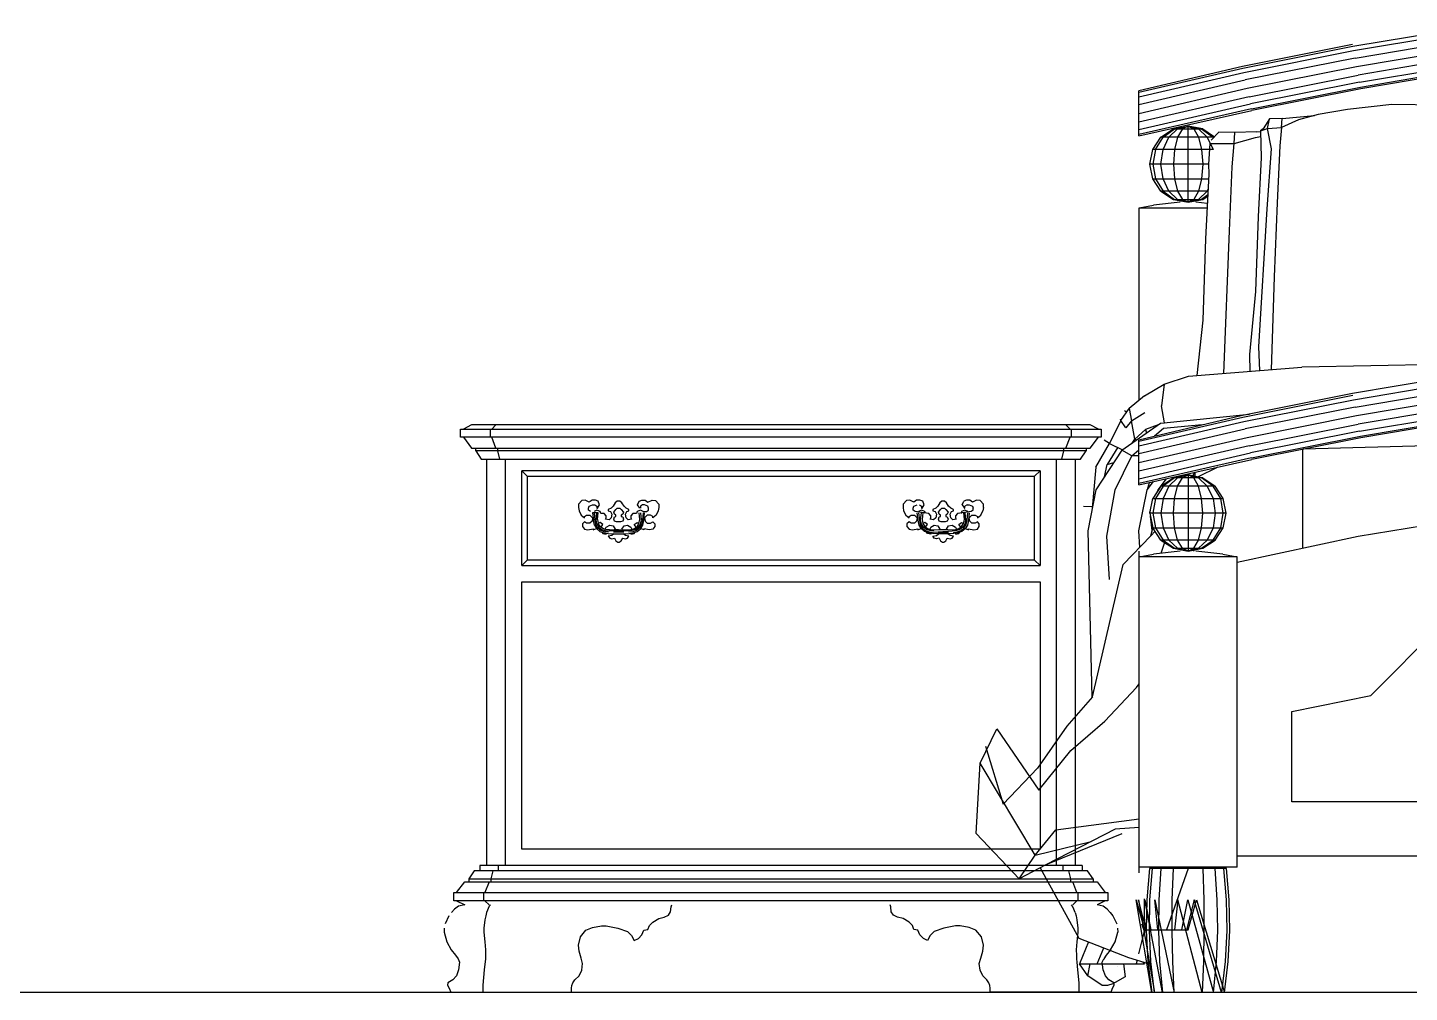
# Model space of a CAD drawing. Header units: inches. Extents: x 18.5 to 61, y 8.5 to 33.3.
# Drawn here: x 50.368 to 51.655, y 24.618 to 25.517 of the extents above; entities that cross this region are included whole.
import ezdxf

# ---------------------------------------------------------------- set-up
doc = ezdxf.new("R2010")
doc.units = ezdxf.units.IN
doc.header["$MEASUREMENT"] = 0
doc.layers.add('02', color=2, linetype='Continuous')
doc.layers.add('1', color=1, linetype='Continuous')

msp = doc.modelspace()

# ---------------------------------------------------------------- linework, layer by layer
at = {"layer": '02'}
for p, q in [((51.6022, 25.4995), (51.7053, 25.5168)), ((51.6019, 25.5012), (51.4994, 25.4807)), ((51.7059, 25.5124), (51.6029, 25.4951)), ((51.6042, 25.4884), (51.7069, 25.5056)), ((51.4997, 25.4791), (51.6022, 25.4995)), ((51.6029, 25.4951), (51.5007, 25.4747)), ((51.6042, 25.4884), (51.502, 25.4681)), ((51.6057, 25.4805), (51.7082, 25.4978)), ((51.7094, 25.4899), (51.6071, 25.4727)), ((51.4994, 25.4807), (51.4029, 25.4579)), ((51.4029, 25.4567), (51.4997, 25.4791)), ((51.5007, 25.4747), (51.4029, 25.4521)), ((51.5037, 25.4603), (51.6057, 25.4805)), ((51.6083, 25.466), (51.7104, 25.4831)), ((51.6092, 25.4615), (51.7111, 25.4787)), ((51.7113, 25.477), (51.6095, 25.4599)), ((51.4029, 25.4452), (51.502, 25.4681)), ((51.5055, 25.4524), (51.6071, 25.4727)), ((51.6083, 25.466), (51.5068, 25.4458)), ((51.4029, 25.4369), (51.5037, 25.4603)), ((51.4029, 25.416), (51.4029, 25.4579)), ((51.5055, 25.4524), (51.4029, 25.4287)), ((51.5078, 25.4413), (51.6092, 25.4615)), ((51.6095, 25.4599), (51.5081, 25.4397)), ((51.4029, 25.4218), (51.5068, 25.4458)), ((51.5078, 25.4413), (51.4029, 25.4172)), ((51.4029, 25.416), (51.5081, 25.4397)), ((51.5699, 25.436), (51.5517, 25.4311)), ((51.5971, 25.4407), (51.5699, 25.436)), ((51.6386, 25.4453), (51.5971, 25.4407)), ((51.6823, 25.4446), (51.6386, 25.4453)), ((51.4351, 25.4225), (51.4487, 25.4252)), ((51.439, 25.4225), (51.4487, 25.4252)), ((51.4487, 25.4252), (51.4435, 25.4225)), ((51.4487, 25.4252), (51.454, 25.4225)), ((51.4487, 25.4252), (51.4583, 25.4225)), ((51.4487, 25.4252), (51.4612, 25.4225)), ((51.4624, 25.4225), (51.4487, 25.4252)), ((51.4487, 25.3541), (51.4487, 25.4252)), ((51.5245, 25.4318), (51.5187, 25.4227)), ((51.5226, 25.4229), (51.5245, 25.4318)), ((51.5226, 25.4229), (51.5358, 25.4237)), ((51.5364, 25.4323), (51.5245, 25.4318)), ((51.5358, 25.4237), (51.5342, 25.4066)), ((51.5358, 25.4237), (51.5364, 25.4323)), ((51.5517, 25.4311), (51.5358, 25.4237)), ((51.5364, 25.4323), (51.5664, 25.435)), ((51.4158, 25.4033), (51.4235, 25.4148)), ((51.4183, 25.4033), (51.4255, 25.4148)), ((51.4235, 25.4148), (51.4351, 25.4225)), ((51.4728, 25.4148), (51.4235, 25.4148)), ((51.4255, 25.4148), (51.4361, 25.4225)), ((51.4255, 25.4033), (51.4309, 25.4148)), ((51.4309, 25.4148), (51.439, 25.4225)), ((51.4351, 25.4225), (51.4624, 25.4225)), ((51.439, 25.4148), (51.4361, 25.4033)), ((51.4435, 25.4225), (51.439, 25.4148)), ((51.454, 25.4225), (51.4583, 25.4148)), ((51.4583, 25.4225), (51.4664, 25.4148)), ((51.4583, 25.4148), (51.4612, 25.4033)), ((51.4612, 25.4225), (51.472, 25.4148)), ((51.4624, 25.4225), (51.4733, 25.4151)), ((51.4664, 25.4148), (51.472, 25.4033)), ((51.4773, 25.4195), (51.4702, 25.412)), ((51.472, 25.4148), (51.4722, 25.4142)), ((51.4923, 25.4193), (51.4773, 25.4195)), ((51.4915, 25.4089), (51.4923, 25.4193)), ((51.4915, 25.4089), (51.5114, 25.4145)), ((51.5123, 25.4198), (51.4923, 25.4193)), ((51.5114, 25.4145), (51.5163, 25.4153)), ((51.5123, 25.4198), (51.5162, 25.42)), ((51.5162, 25.4207), (51.5226, 25.4229)), ((51.5187, 25.4227), (51.5162, 25.4207)), ((51.5162, 25.4207), (51.5169, 25.3956)), ((51.5265, 25.4038), (51.5226, 25.4229)), ((51.4132, 25.3897), (51.4158, 25.4033)), ((51.472, 25.4033), (51.4158, 25.4033)), ((51.4183, 25.4033), (51.4158, 25.3897)), ((51.4235, 25.3897), (51.4255, 25.4033)), ((51.4361, 25.4033), (51.4351, 25.3897)), ((51.4612, 25.4033), (51.4624, 25.3897)), ((51.4691, 25.409), (51.4678, 25.3897)), ((51.4691, 25.409), (51.4751, 25.4089)), ((51.4751, 25.4089), (51.4915, 25.4089)), ((51.4899, 25.3871), (51.4915, 25.4089)), ((51.5224, 25.3481), (51.5265, 25.4038)), ((51.5342, 25.4066), (51.5317, 25.3535)), ((51.4678, 25.3897), (51.4132, 25.3897)), ((51.4158, 25.3761), (51.4132, 25.3897)), ((51.4158, 25.3897), (51.4183, 25.3761)), ((51.4255, 25.3761), (51.4235, 25.3897)), ((51.4351, 25.3897), (51.4361, 25.3761)), ((51.4624, 25.3897), (51.4612, 25.3761)), ((51.4678, 25.3897), (51.4682, 25.3803)), ((51.4872, 25.3276), (51.4899, 25.3871)), ((51.5169, 25.3956), (51.5139, 25.3409)), ((51.4158, 25.3761), (51.4679, 25.3761)), ((51.4235, 25.3645), (51.4158, 25.3761)), ((51.4183, 25.3761), (51.4255, 25.3645)), ((51.4309, 25.3645), (51.4255, 25.3761)), ((51.4361, 25.3761), (51.439, 25.3645)), ((51.4612, 25.3761), (51.4583, 25.3645)), ((51.4682, 25.3803), (51.4648, 25.3201)), ((51.4672, 25.3645), (51.4235, 25.3645)), ((51.4235, 25.3645), (51.4351, 25.3568)), ((51.4255, 25.3645), (51.4361, 25.3568)), ((51.439, 25.3568), (51.4309, 25.3645)), ((51.439, 25.3645), (51.4435, 25.3568)), ((51.4583, 25.3645), (51.454, 25.3568)), ((51.4583, 25.3568), (51.4664, 25.3645)), ((51.467, 25.3611), (51.4612, 25.3568)), ((51.4624, 25.3568), (51.467, 25.3599)), ((51.4664, 25.3645), (51.4673, 25.3665)), ((51.4031, 25.3491), (51.4164, 25.3516)), ((51.4031, 25.3491), (51.4664, 25.3491)), ((51.4031, 25.1694), (51.4031, 25.3491)), ((51.4415, 25.3541), (51.4164, 25.3516)), ((51.4351, 25.3568), (51.4487, 25.3541)), ((51.4351, 25.3568), (51.4624, 25.3568)), ((51.4487, 25.3541), (51.439, 25.3568)), ((51.4435, 25.3568), (51.4487, 25.3541)), ((51.4612, 25.3568), (51.4487, 25.3541)), ((51.4487, 25.3541), (51.4583, 25.3568)), ((51.454, 25.3568), (51.4487, 25.3541)), ((51.4487, 25.3541), (51.4624, 25.3568)), ((51.4666, 25.353), (51.4559, 25.3541)), ((51.5146, 25.2195), (51.5224, 25.3481)), ((51.5317, 25.3535), (51.529, 25.2847)), ((51.5139, 25.3409), (51.5116, 25.2711)), ((51.4821, 25.1947), (51.4872, 25.3276)), ((51.4648, 25.3201), (51.4624, 25.2442)), ((51.529, 25.2847), (51.5262, 25.1981)), ((51.5116, 25.2711), (51.5059, 25.2124)), ((51.4624, 25.2442), (51.457, 25.1928)), ((51.5155, 25.1974), (51.5146, 25.2195)), ((51.5059, 25.2124), (51.5063, 25.1966)), ((51.7628, 25.2049), (51.5545, 25.2004)), ((51.4264, 25.1847), (51.4492, 25.1922)), ((51.4492, 25.1922), (51.5545, 25.2004)), ((51.705, 25.1933), (51.6019, 25.176)), ((51.4083, 25.1737), (51.4264, 25.1847)), ((51.4264, 25.1847), (51.4241, 25.1645)), ((51.7059, 25.1872), (51.6029, 25.1699)), ((51.6042, 25.1633), (51.7069, 25.1805)), ((51.4083, 25.1737), (51.3939, 25.1619)), ((51.6019, 25.176), (51.4994, 25.1556)), ((51.4997, 25.154), (51.6022, 25.1744)), ((51.6029, 25.1699), (51.5007, 25.1496)), ((51.6057, 25.1554), (51.7082, 25.1727)), ((51.3861, 25.1509), (51.3939, 25.1619)), ((51.3915, 25.1585), (51.3896, 25.1598)), ((51.3912, 25.1582), (51.3912, 25.1582)), ((51.3939, 25.1619), (51.3961, 25.1506)), ((51.3961, 25.1506), (51.4086, 25.1582)), ((51.4994, 25.1556), (51.4029, 25.1327)), ((51.4029, 25.1315), (51.4997, 25.154)), ((51.4232, 25.1484), (51.5058, 25.1568)), ((51.4268, 25.1488), (51.4241, 25.1645)), ((51.6042, 25.1633), (51.502, 25.143)), ((51.5037, 25.1351), (51.6057, 25.1554)), ((51.7094, 25.1647), (51.6071, 25.1475)), ((51.6083, 25.1409), (51.7104, 25.158)), ((51.6092, 25.1363), (51.7111, 25.1535)), ((50.7714, 25.1353), (50.7714, 25.1428)), ((50.7714, 25.1428), (51.3678, 25.1428)), ((50.7815, 25.1467), (50.7739, 25.1428)), ((51.3577, 25.1467), (50.7815, 25.1467)), ((50.7991, 25.1353), (50.7991, 25.1428)), ((50.8004, 25.1428), (50.8041, 25.1467)), ((51.3388, 25.1428), (51.335, 25.1467)), ((51.3401, 25.1353), (51.3401, 25.1428)), ((51.3653, 25.1428), (51.3577, 25.1467)), ((51.3678, 25.1428), (51.3678, 25.1353)), ((51.3861, 25.1509), (51.3756, 25.1295)), ((51.3861, 25.1509), (51.3858, 25.152)), ((51.3909, 25.1439), (51.3861, 25.1509)), ((51.3865, 25.1516), (51.3865, 25.1516)), ((51.3871, 25.1231), (51.4232, 25.1484)), ((51.3961, 25.1506), (51.3909, 25.1439)), ((51.399, 25.1334), (51.3961, 25.1506)), ((51.4092, 25.1426), (51.399, 25.1334)), ((51.5007, 25.1496), (51.4029, 25.127)), ((51.4029, 25.12), (51.502, 25.143)), ((51.4208, 25.1467), (51.4092, 25.1426)), ((51.4092, 25.1426), (51.4099, 25.139)), ((51.4258, 25.1433), (51.4176, 25.1362)), ((51.4618, 25.1467), (51.4258, 25.1433)), ((51.4266, 25.1487), (51.4268, 25.1488)), ((51.4268, 25.1488), (51.4268, 25.1487)), ((51.4498, 25.1511), (51.4496, 25.1511)), ((51.4496, 25.1511), (51.4496, 25.151)), ((51.5055, 25.1273), (51.6071, 25.1475)), ((51.6083, 25.1409), (51.5068, 25.1207)), ((51.7113, 25.1519), (51.6095, 25.1348)), ((51.3678, 25.1353), (50.7714, 25.1353)), ((50.7739, 25.1353), (50.7815, 25.1251)), ((50.8041, 25.1251), (50.8004, 25.1353)), ((51.335, 25.1251), (51.3388, 25.1353)), ((51.3577, 25.1251), (51.3653, 25.1353)), ((51.3629, 25.1075), (51.3756, 25.1295)), ((51.3756, 25.1295), (51.3707, 25.1326)), ((51.3756, 25.1295), (51.3878, 25.1235)), ((51.3968, 25.1298), (51.399, 25.1334)), ((51.399, 25.1334), (51.401, 25.1328)), ((51.4029, 25.1117), (51.5037, 25.1351)), ((51.4029, 25.0909), (51.4029, 25.1327)), ((51.5055, 25.1273), (51.4029, 25.1036)), ((51.5078, 25.1162), (51.6092, 25.1363)), ((51.6095, 25.1348), (51.5081, 25.1146)), ((51.7319, 25.1288), (51.5558, 25.1241)), ((50.7815, 25.1251), (51.3577, 25.1251)), ((50.7854, 25.1225), (50.7854, 25.1251)), ((50.7854, 25.1225), (50.7904, 25.1149)), ((51.3538, 25.1225), (50.7854, 25.1225)), ((50.7904, 25.1149), (51.3487, 25.1149)), ((50.7955, 25.1149), (50.7955, 24.7365)), ((50.8061, 25.1225), (50.8061, 25.1251)), ((50.808, 25.1149), (50.8061, 25.1225)), ((50.813, 24.7365), (50.813, 25.1149)), ((51.3261, 24.7365), (51.3261, 25.1149)), ((51.3312, 25.1149), (51.3331, 25.1225)), ((51.3331, 25.1225), (51.3331, 25.1251)), ((51.3436, 25.1149), (51.3436, 24.7365)), ((51.3487, 25.1149), (51.3538, 25.1225)), ((51.3538, 25.1251), (51.3538, 25.1225)), ((51.3871, 25.1231), (51.3629, 25.0862)), ((51.3833, 25.1259), (51.3733, 25.1099)), ((51.3807, 25.0862), (51.3965, 25.1179)), ((51.3965, 25.1179), (51.3871, 25.1231)), ((51.3965, 25.1179), (51.4029, 25.1234)), ((51.4029, 25.1179), (51.3965, 25.1179)), ((51.4029, 25.0966), (51.5068, 25.1207)), ((51.5078, 25.1162), (51.4029, 25.0921)), ((51.4029, 25.0909), (51.5081, 25.1146)), ((51.5554, 25.124), (51.5554, 25.0319)), ((50.8283, 25.1041), (50.8333, 25.0991)), ((50.8283, 25.0159), (50.8283, 25.1041)), ((51.3109, 25.1041), (50.8283, 25.1041)), ((51.3058, 25.0991), (51.3109, 25.1041)), ((51.3109, 25.1041), (51.3109, 25.0159)), ((51.3629, 25.1075), (51.3594, 25.0693)), ((51.3709, 25.0985), (51.3733, 25.1099)), ((51.3733, 25.1099), (51.3796, 25.1117)), ((51.4532, 25.0992), (51.455, 25.1026)), ((51.4551, 25.1026), (51.4551, 25.0989)), ((51.4577, 25.0984), (51.4769, 25.1076)), ((50.8333, 25.0991), (50.8333, 25.0209)), ((50.8333, 25.0991), (51.3058, 25.0991)), ((51.3058, 25.0209), (51.3058, 25.0991)), ((51.4106, 25.0862), (51.4166, 25.0939)), ((51.4125, 25.0929), (51.4106, 25.0862)), ((51.4235, 25.0898), (51.4158, 25.0782)), ((51.4255, 25.0898), (51.4183, 25.0782)), ((51.4208, 25.0862), (51.4287, 25.0966)), ((51.4235, 25.0898), (51.4351, 25.0975)), ((51.4738, 25.0898), (51.4235, 25.0898)), ((51.4361, 25.0975), (51.4255, 25.0898)), ((51.4309, 25.0898), (51.4255, 25.0782)), ((51.439, 25.0975), (51.4309, 25.0898)), ((51.4348, 25.098), (51.4342, 25.0968)), ((51.4351, 25.0975), (51.4487, 25.1002)), ((51.4624, 25.0975), (51.4351, 25.0975)), ((51.4361, 25.0782), (51.439, 25.0898)), ((51.4487, 25.1002), (51.439, 25.0975)), ((51.439, 25.0898), (51.4435, 25.0975)), ((51.4435, 25.0975), (51.4487, 25.1002)), ((51.4487, 25.1002), (51.4624, 25.0975)), ((51.4487, 25.1002), (51.4487, 25.0291)), ((51.4612, 25.0975), (51.4487, 25.1002)), ((51.4487, 25.1002), (51.4583, 25.0975)), ((51.454, 25.0975), (51.4487, 25.1002)), ((51.4583, 25.0898), (51.454, 25.0975)), ((51.4583, 25.0975), (51.4664, 25.0898)), ((51.4612, 25.0782), (51.4583, 25.0898)), ((51.472, 25.0898), (51.4612, 25.0975)), ((51.4624, 25.0975), (51.4738, 25.0898)), ((51.4664, 25.0898), (51.472, 25.0782)), ((51.4791, 25.0782), (51.472, 25.0898)), ((51.4815, 25.0782), (51.4738, 25.0898)), ((50.8841, 25.0762), (50.881, 25.073)), ((50.8873, 25.0768), (50.8841, 25.0762)), ((50.8912, 25.0749), (50.8873, 25.0768)), ((50.8937, 25.0768), (50.8912, 25.0749)), ((50.8968, 25.0768), (50.8937, 25.0768)), ((50.8994, 25.0756), (50.8968, 25.0768)), ((50.9375, 25.0756), (50.94, 25.0768)), ((50.94, 25.0768), (50.9432, 25.0768)), ((50.9432, 25.0768), (50.9457, 25.0749)), ((50.9457, 25.0749), (50.9496, 25.0768)), ((50.9496, 25.0768), (50.9527, 25.0762)), ((50.9527, 25.0762), (50.9559, 25.073)), ((51.1864, 25.0762), (51.1833, 25.073)), ((51.1896, 25.0768), (51.1864, 25.0762)), ((51.1934, 25.0749), (51.1896, 25.0768)), ((51.196, 25.0768), (51.1934, 25.0749)), ((51.1991, 25.0768), (51.196, 25.0768)), ((51.2017, 25.0756), (51.1991, 25.0768)), ((51.2423, 25.0768), (51.2398, 25.0756)), ((51.2455, 25.0768), (51.2423, 25.0768)), ((51.248, 25.0749), (51.2455, 25.0768)), ((51.2518, 25.0768), (51.248, 25.0749)), ((51.255, 25.0762), (51.2518, 25.0768)), ((51.255, 25.0762), (51.2582, 25.073)), ((51.3629, 25.0862), (51.3553, 25.0481)), ((51.373, 25.043), (51.3807, 25.0862)), ((51.4029, 25.0481), (51.4106, 25.0862)), ((51.4132, 25.0646), (51.4158, 25.0782)), ((51.4158, 25.0782), (51.4815, 25.0782)), ((51.4183, 25.0782), (51.4158, 25.0646)), ((51.4202, 25.0849), (51.4208, 25.0862)), ((51.4255, 25.0782), (51.4235, 25.0646)), ((51.4351, 25.0646), (51.4361, 25.0782)), ((51.4624, 25.0646), (51.4612, 25.0782)), ((51.472, 25.0782), (51.4738, 25.0646)), ((51.4815, 25.0646), (51.4791, 25.0782)), ((51.4843, 25.0646), (51.4815, 25.0782)), ((50.881, 25.073), (50.881, 25.0698)), ((50.881, 25.0698), (50.8816, 25.0667)), ((50.8816, 25.0667), (50.8835, 25.0628)), ((50.8835, 25.0628), (50.8867, 25.0603)), ((50.8867, 25.0616), (50.8886, 25.0628)), ((50.8886, 25.0628), (50.8918, 25.0628)), ((50.8905, 25.0692), (50.8912, 25.0711)), ((50.8905, 25.0673), (50.8905, 25.0692)), ((50.8924, 25.066), (50.8905, 25.0673)), ((50.8912, 25.0711), (50.8943, 25.0724)), ((50.8918, 25.0628), (50.8943, 25.0603)), ((50.8943, 25.0724), (50.8962, 25.0724)), ((50.8943, 25.0649), (50.895, 25.0579)), ((50.8993, 25.0649), (50.8943, 25.0649)), ((50.8982, 25.0673), (50.8956, 25.066)), ((50.8956, 25.0649), (50.8963, 25.0581)), ((50.8962, 25.0724), (50.8982, 25.0711)), ((50.8975, 25.0584), (50.8981, 25.0649)), ((50.8982, 25.0711), (50.8982, 25.0692)), ((50.8982, 25.0692), (50.8988, 25.0692)), ((50.9013, 25.066), (50.8982, 25.0673)), ((50.8987, 25.0586), (50.8993, 25.0649)), ((50.8988, 25.0692), (50.9007, 25.0724)), ((50.9007, 25.0724), (50.8994, 25.0756)), ((50.9019, 25.0641), (50.9013, 25.066)), ((50.9051, 25.0641), (50.9019, 25.0641)), ((50.907, 25.0622), (50.9051, 25.0641)), ((50.9115, 25.0692), (50.9089, 25.0679)), ((50.9089, 25.0679), (50.9089, 25.0667)), ((50.9089, 25.0667), (50.9108, 25.066)), ((50.9108, 25.066), (50.9121, 25.0635)), ((50.9134, 25.0711), (50.9115, 25.0692)), ((50.9121, 25.0635), (50.9115, 25.0603)), ((50.9152, 25.0743), (50.9134, 25.0711)), ((50.914, 25.0654), (50.9159, 25.0679)), ((50.9146, 25.0635), (50.914, 25.0654)), ((50.9159, 25.0628), (50.9146, 25.0635)), ((50.9172, 25.0756), (50.9152, 25.0743)), ((50.9159, 25.0679), (50.9172, 25.0692)), ((50.9159, 25.0616), (50.9159, 25.0628)), ((50.9197, 25.0756), (50.9172, 25.0756)), ((50.9172, 25.0692), (50.9197, 25.0692)), ((50.9216, 25.0743), (50.9197, 25.0756)), ((50.9197, 25.0692), (50.921, 25.0679)), ((50.921, 25.0679), (50.9229, 25.0654)), ((50.9223, 25.0635), (50.921, 25.0628)), ((50.921, 25.0628), (50.921, 25.0616)), ((50.9235, 25.0711), (50.9216, 25.0743)), ((50.9229, 25.0654), (50.9223, 25.0635)), ((50.9254, 25.0692), (50.9235, 25.0711)), ((50.9248, 25.0635), (50.9261, 25.066)), ((50.9254, 25.0603), (50.9248, 25.0635)), ((50.9279, 25.0679), (50.9254, 25.0692)), ((50.9261, 25.066), (50.9279, 25.0667)), ((50.9279, 25.0667), (50.9279, 25.0679)), ((50.9318, 25.0641), (50.9299, 25.0622)), ((50.935, 25.0641), (50.9318, 25.0641)), ((50.9356, 25.066), (50.935, 25.0641)), ((50.9388, 25.0673), (50.9356, 25.066)), ((50.9362, 25.0724), (50.9375, 25.0756)), ((50.9381, 25.0692), (50.9362, 25.0724)), ((50.9382, 25.0586), (50.9375, 25.0649)), ((50.9407, 25.0724), (50.9388, 25.0711)), ((50.9388, 25.0711), (50.9388, 25.0692)), ((50.9413, 25.066), (50.9388, 25.0673)), ((50.9388, 25.0649), (50.9394, 25.0584)), ((50.9413, 25.0649), (50.9406, 25.0581)), ((50.9426, 25.0724), (50.9407, 25.0724)), ((50.9413, 25.066), (50.9445, 25.066)), ((50.9419, 25.0579), (50.9425, 25.0649)), ((50.9457, 25.0711), (50.9426, 25.0724)), ((50.9451, 25.0628), (50.9426, 25.0603)), ((50.9445, 25.066), (50.9464, 25.0673)), ((50.9483, 25.0628), (50.9451, 25.0628)), ((50.9464, 25.0692), (50.9457, 25.0711)), ((50.9464, 25.0673), (50.9464, 25.0692)), ((50.9502, 25.0616), (50.9483, 25.0628)), ((50.9534, 25.0628), (50.9502, 25.0603)), ((50.9553, 25.0667), (50.9534, 25.0628)), ((50.9559, 25.0698), (50.9553, 25.0667)), ((50.9559, 25.073), (50.9559, 25.0698)), ((51.1833, 25.073), (51.1833, 25.0698)), ((51.1833, 25.0698), (51.1839, 25.0667)), ((51.1839, 25.0667), (51.1858, 25.0628)), ((51.1858, 25.0628), (51.189, 25.0603)), ((51.189, 25.0616), (51.1909, 25.0628)), ((51.1909, 25.0628), (51.1941, 25.0628)), ((51.1927, 25.0692), (51.1934, 25.0711)), ((51.1927, 25.0673), (51.1927, 25.0692)), ((51.1947, 25.066), (51.1927, 25.0673)), ((51.1934, 25.0711), (51.1966, 25.0724)), ((51.1941, 25.0628), (51.1966, 25.0603)), ((51.2074, 25.0641), (51.1947, 25.066)), ((51.1973, 25.0579), (51.1966, 25.0649)), ((51.2004, 25.0673), (51.1978, 25.066)), ((51.1978, 25.0649), (51.1985, 25.0581)), ((51.1985, 25.0724), (51.2004, 25.0711)), ((51.1997, 25.0584), (51.2004, 25.0649)), ((51.2004, 25.0711), (51.2004, 25.0692)), ((51.2004, 25.0692), (51.201, 25.0692)), ((51.2036, 25.066), (51.2004, 25.0673)), ((51.201, 25.0692), (51.2029, 25.0724)), ((51.2016, 25.0649), (51.201, 25.0586)), ((51.2029, 25.0724), (51.2017, 25.0756)), ((51.2042, 25.0641), (51.2036, 25.066)), ((51.2093, 25.0622), (51.2074, 25.0641)), ((51.2137, 25.0692), (51.2112, 25.0679)), ((51.2112, 25.0679), (51.2112, 25.0667)), ((51.2112, 25.0667), (51.2131, 25.066)), ((51.2131, 25.066), (51.2144, 25.0635)), ((51.2156, 25.0711), (51.2137, 25.0692)), ((51.2144, 25.0635), (51.2137, 25.0603)), ((51.2175, 25.0743), (51.2156, 25.0711)), ((51.2163, 25.0654), (51.2181, 25.0679)), ((51.2169, 25.0635), (51.2163, 25.0654)), ((51.2181, 25.0628), (51.2169, 25.0635)), ((51.2195, 25.0756), (51.2175, 25.0743)), ((51.2181, 25.0679), (51.2195, 25.0692)), ((51.2181, 25.0616), (51.2181, 25.0628)), ((51.222, 25.0756), (51.2195, 25.0756)), ((51.2195, 25.0692), (51.222, 25.0692)), ((51.2239, 25.0743), (51.222, 25.0756)), ((51.222, 25.0692), (51.2232, 25.0679)), ((51.2232, 25.0679), (51.2252, 25.0654)), ((51.2245, 25.0635), (51.2232, 25.0628)), ((51.2232, 25.0628), (51.2232, 25.0616)), ((51.2258, 25.0711), (51.2239, 25.0743)), ((51.2252, 25.0654), (51.2245, 25.0635)), ((51.2277, 25.0692), (51.2258, 25.0711)), ((51.2271, 25.0635), (51.2283, 25.066)), ((51.2277, 25.0603), (51.2271, 25.0635)), ((51.2302, 25.0679), (51.2277, 25.0692)), ((51.2283, 25.066), (51.2302, 25.0667)), ((51.2302, 25.0667), (51.2302, 25.0679)), ((51.234, 25.0641), (51.2322, 25.0622)), ((51.2467, 25.066), (51.234, 25.0641)), ((51.2379, 25.066), (51.2373, 25.0641)), ((51.241, 25.0673), (51.2379, 25.066)), ((51.2385, 25.0724), (51.2398, 25.0756)), ((51.2385, 25.0724), (51.2404, 25.0692)), ((51.2404, 25.0586), (51.2398, 25.0649)), ((51.2404, 25.0692), (51.241, 25.0692)), ((51.2429, 25.0724), (51.241, 25.0711)), ((51.241, 25.0692), (51.241, 25.0711)), ((51.2436, 25.066), (51.241, 25.0673)), ((51.241, 25.0649), (51.2416, 25.0584)), ((51.2429, 25.0724), (51.2449, 25.0724)), ((51.2429, 25.0581), (51.2435, 25.0649)), ((51.2448, 25.0649), (51.2442, 25.0579)), ((51.2449, 25.0724), (51.248, 25.0711)), ((51.2449, 25.0603), (51.2474, 25.0628)), ((51.2486, 25.0673), (51.2467, 25.066)), ((51.2474, 25.0628), (51.2506, 25.0628)), ((51.248, 25.0711), (51.2486, 25.0692)), ((51.2486, 25.0673), (51.2486, 25.0692)), ((51.2506, 25.0628), (51.2525, 25.0616)), ((51.2525, 25.0603), (51.2556, 25.0628)), ((51.2556, 25.0628), (51.2576, 25.0667)), ((51.2582, 25.0698), (51.2576, 25.0667)), ((51.2582, 25.0698), (51.2582, 25.073)), ((51.3596, 25.0706), (51.3513, 25.0708)), ((51.4132, 25.0658), (51.4137, 25.067)), ((51.4132, 25.0651), (51.4132, 25.0658)), ((51.4843, 25.0646), (51.4132, 25.0646)), ((51.4132, 25.0646), (51.4158, 25.051)), ((51.4158, 25.0646), (51.4183, 25.051)), ((51.4235, 25.0646), (51.4255, 25.051)), ((51.4361, 25.051), (51.4351, 25.0646)), ((51.4612, 25.051), (51.4624, 25.0646)), ((51.4738, 25.0646), (51.472, 25.051)), ((51.4791, 25.051), (51.4815, 25.0646)), ((51.4815, 25.051), (51.4843, 25.0646)), ((50.8867, 25.0565), (50.8848, 25.0546)), ((50.8848, 25.0546), (50.8848, 25.0521)), ((50.8848, 25.0521), (50.8867, 25.0495)), ((50.8867, 25.0603), (50.8867, 25.0616)), ((50.8886, 25.0552), (50.8867, 25.0565)), ((50.8918, 25.0552), (50.8886, 25.0552)), ((50.8899, 25.0489), (50.8949, 25.0501)), ((50.8937, 25.0571), (50.8918, 25.0552)), ((50.8943, 25.0603), (50.8937, 25.0571)), ((50.8949, 25.0489), (50.8979, 25.0503)), ((50.8949, 25.0501), (50.8949, 25.0489)), ((50.8959, 25.0535), (50.895, 25.0579)), ((50.8959, 25.0535), (50.8981, 25.05)), ((50.8963, 25.0581), (50.8971, 25.054)), ((50.8991, 25.0507), (50.8971, 25.054)), ((50.8983, 25.0544), (50.8975, 25.0584)), ((50.8981, 25.05), (50.901, 25.0475)), ((50.8983, 25.0544), (50.9002, 25.0514)), ((50.8987, 25.0586), (50.8995, 25.0549)), ((50.9019, 25.0484), (50.8991, 25.0507)), ((50.9013, 25.0558), (50.8995, 25.0549)), ((50.9013, 25.0521), (50.8995, 25.0549)), ((50.9002, 25.0514), (50.9028, 25.0493)), ((50.9039, 25.054), (50.9013, 25.0558)), ((50.9037, 25.0502), (50.9013, 25.0521)), ((50.9021, 25.0515), (50.9039, 25.054)), ((50.9067, 25.0493), (50.9037, 25.0502)), ((50.9061, 25.0495), (50.907, 25.0514)), ((50.9064, 25.059), (50.907, 25.0603)), ((50.9096, 25.0584), (50.9064, 25.059)), ((50.907, 25.0603), (50.907, 25.0622)), ((50.907, 25.0514), (50.9102, 25.0533)), ((50.9115, 25.0603), (50.9096, 25.0584)), ((50.9102, 25.0533), (50.9134, 25.0527)), ((50.9134, 25.0527), (50.9152, 25.0495)), ((50.914, 25.059), (50.9146, 25.061)), ((50.9146, 25.0571), (50.914, 25.059)), ((50.9146, 25.061), (50.9159, 25.0616)), ((50.9166, 25.0565), (50.9146, 25.0571)), ((50.9203, 25.0565), (50.9166, 25.0565)), ((50.9223, 25.0571), (50.9203, 25.0565)), ((50.921, 25.0616), (50.9223, 25.061)), ((50.9216, 25.0495), (50.9235, 25.0527)), ((50.9223, 25.061), (50.9229, 25.059)), ((50.9229, 25.059), (50.9223, 25.0571)), ((50.9235, 25.0527), (50.9267, 25.0533)), ((50.9273, 25.0584), (50.9254, 25.0603)), ((50.9267, 25.0533), (50.9299, 25.0514)), ((50.9305, 25.059), (50.9273, 25.0584)), ((50.9299, 25.0622), (50.9299, 25.0603)), ((50.9299, 25.0603), (50.9305, 25.059)), ((50.9299, 25.0514), (50.9309, 25.0495)), ((50.9302, 25.0493), (50.9332, 25.0502)), ((50.933, 25.054), (50.9356, 25.0558)), ((50.9349, 25.0515), (50.933, 25.054)), ((50.9332, 25.0502), (50.9356, 25.0521)), ((50.9367, 25.0514), (50.9341, 25.0493)), ((50.9377, 25.0507), (50.935, 25.0484)), ((50.9356, 25.0558), (50.9374, 25.0549)), ((50.9356, 25.0521), (50.9374, 25.0549)), ((50.9359, 25.0475), (50.9388, 25.05)), ((50.9386, 25.0544), (50.9367, 25.0514)), ((50.9374, 25.0549), (50.9382, 25.0586)), ((50.9398, 25.054), (50.9377, 25.0507)), ((50.9394, 25.0584), (50.9386, 25.0544)), ((50.9388, 25.05), (50.941, 25.0535)), ((50.942, 25.0489), (50.939, 25.0503)), ((50.9406, 25.0581), (50.9398, 25.054)), ((50.941, 25.0535), (50.9419, 25.0579)), ((50.942, 25.0501), (50.942, 25.0489)), ((50.9471, 25.0489), (50.942, 25.0501)), ((50.9426, 25.0603), (50.9432, 25.0571)), ((50.9432, 25.0571), (50.9451, 25.0552)), ((50.9451, 25.0552), (50.9483, 25.0552)), ((50.9483, 25.0552), (50.9502, 25.0565)), ((50.9502, 25.0603), (50.9502, 25.0616)), ((50.9502, 25.0565), (50.9521, 25.0546)), ((50.9521, 25.0521), (50.9502, 25.0495)), ((50.9521, 25.0546), (50.9521, 25.0521)), ((51.189, 25.0565), (51.187, 25.0546)), ((51.187, 25.0546), (51.187, 25.0521)), ((51.187, 25.0521), (51.189, 25.0495)), ((51.189, 25.0603), (51.189, 25.0616)), ((51.1909, 25.0552), (51.189, 25.0565)), ((51.1941, 25.0552), (51.1909, 25.0552)), ((51.1921, 25.0489), (51.1972, 25.0501)), ((51.196, 25.0571), (51.1941, 25.0552)), ((51.1966, 25.0603), (51.196, 25.0571)), ((51.1972, 25.0489), (51.2002, 25.0503)), ((51.1972, 25.0501), (51.1972, 25.0489)), ((51.1982, 25.0535), (51.1973, 25.0579)), ((51.2004, 25.05), (51.1982, 25.0535)), ((51.1985, 25.0581), (51.1994, 25.054)), ((51.1994, 25.054), (51.2014, 25.0507)), ((51.2006, 25.0544), (51.1997, 25.0584)), ((51.2033, 25.0475), (51.2004, 25.05)), ((51.2024, 25.0514), (51.2006, 25.0544)), ((51.201, 25.0586), (51.2017, 25.0549)), ((51.2014, 25.0507), (51.2042, 25.0484)), ((51.2036, 25.0558), (51.2017, 25.0549)), ((51.2017, 25.0549), (51.2036, 25.0521)), ((51.2051, 25.0493), (51.2024, 25.0514)), ((51.2061, 25.054), (51.2036, 25.0558)), ((51.2036, 25.0521), (51.206, 25.0502)), ((51.2043, 25.0515), (51.2061, 25.054)), ((51.206, 25.0502), (51.2089, 25.0493)), ((51.2093, 25.0514), (51.2084, 25.0495)), ((51.2087, 25.059), (51.2093, 25.0603)), ((51.2118, 25.0584), (51.2087, 25.059)), ((51.2093, 25.0603), (51.2093, 25.0622)), ((51.2093, 25.0514), (51.2124, 25.0533)), ((51.2137, 25.0603), (51.2118, 25.0584)), ((51.2124, 25.0533), (51.2156, 25.0527)), ((51.2156, 25.0527), (51.2175, 25.0495)), ((51.2163, 25.059), (51.2169, 25.061)), ((51.2169, 25.0571), (51.2163, 25.059)), ((51.2169, 25.061), (51.2181, 25.0616)), ((51.2188, 25.0565), (51.2169, 25.0571)), ((51.2226, 25.0565), (51.2188, 25.0565)), ((51.2245, 25.0571), (51.2226, 25.0565)), ((51.2232, 25.0616), (51.2245, 25.061)), ((51.2239, 25.0495), (51.2258, 25.0527)), ((51.2245, 25.061), (51.2252, 25.059)), ((51.2252, 25.059), (51.2245, 25.0571)), ((51.2258, 25.0527), (51.229, 25.0533)), ((51.2296, 25.0584), (51.2277, 25.0603)), ((51.229, 25.0533), (51.2322, 25.0514)), ((51.2328, 25.059), (51.2296, 25.0584)), ((51.2322, 25.0622), (51.2322, 25.0603)), ((51.2322, 25.0603), (51.2328, 25.059)), ((51.2322, 25.0514), (51.2331, 25.0495)), ((51.2324, 25.0493), (51.2354, 25.0502)), ((51.2353, 25.054), (51.2379, 25.0558)), ((51.2372, 25.0515), (51.2353, 25.054)), ((51.2354, 25.0502), (51.2379, 25.0521)), ((51.2389, 25.0514), (51.2363, 25.0493)), ((51.2373, 25.0484), (51.24, 25.0507)), ((51.2379, 25.0558), (51.2397, 25.0549)), ((51.2379, 25.0521), (51.2397, 25.0549)), ((51.2411, 25.05), (51.2382, 25.0475)), ((51.2409, 25.0544), (51.2389, 25.0514)), ((51.2397, 25.0549), (51.2404, 25.0586)), ((51.24, 25.0507), (51.2421, 25.054)), ((51.2416, 25.0584), (51.2409, 25.0544)), ((51.2433, 25.0535), (51.2411, 25.05)), ((51.2413, 25.0503), (51.2442, 25.0489)), ((51.2421, 25.054), (51.2429, 25.0581)), ((51.2442, 25.0579), (51.2433, 25.0535)), ((51.2442, 25.0501), (51.2493, 25.0489)), ((51.2442, 25.0489), (51.2442, 25.0501)), ((51.2455, 25.0571), (51.2449, 25.0603)), ((51.2474, 25.0552), (51.2455, 25.0571)), ((51.2506, 25.0552), (51.2474, 25.0552)), ((51.2525, 25.0565), (51.2506, 25.0552)), ((51.2525, 25.0616), (51.2525, 25.0603)), ((51.2543, 25.0546), (51.2525, 25.0565)), ((51.2525, 25.0495), (51.2543, 25.0521)), ((51.2543, 25.0521), (51.2543, 25.0546)), ((51.4154, 25.0485), (51.4137, 25.0619)), ((51.4142, 25.0434), (51.416, 25.0507)), ((51.4158, 25.051), (51.4815, 25.051)), ((51.4235, 25.0394), (51.4158, 25.051)), ((51.4183, 25.051), (51.4255, 25.0394)), ((51.4255, 25.051), (51.4309, 25.0394)), ((51.439, 25.0394), (51.4361, 25.051)), ((51.4583, 25.0394), (51.4612, 25.051)), ((51.472, 25.051), (51.4664, 25.0394)), ((51.472, 25.0394), (51.4791, 25.051)), ((51.4738, 25.0394), (51.4815, 25.051)), ((51.607, 25.043), (51.7211, 25.062)), ((50.8867, 25.0495), (50.8899, 25.0489)), ((50.901, 25.0475), (50.9046, 25.0462)), ((50.9053, 25.0473), (50.9019, 25.0484)), ((50.9028, 25.0493), (50.906, 25.0483)), ((50.9033, 25.0466), (50.9039, 25.0457)), ((50.9039, 25.0457), (50.907, 25.0451)), ((50.9046, 25.0462), (50.9086, 25.0456)), ((50.9091, 25.0468), (50.9053, 25.0473)), ((50.906, 25.0483), (50.9096, 25.048)), ((50.9101, 25.0491), (50.9067, 25.0493)), ((50.907, 25.0451), (50.9068, 25.0458)), ((50.9086, 25.0456), (50.9134, 25.0453)), ((50.9121, 25.0438), (50.9089, 25.0432)), ((50.9089, 25.0432), (50.9102, 25.0412)), ((50.9273, 25.048), (50.9096, 25.048)), ((50.9101, 25.0491), (50.9142, 25.0492)), ((50.9102, 25.0412), (50.9121, 25.0406)), ((50.9141, 25.0453), (50.9121, 25.0438)), ((50.9121, 25.0406), (50.9146, 25.0412)), ((50.9134, 25.0453), (50.9185, 25.0453)), ((50.9185, 25.0467), (50.9137, 25.0468)), ((50.9142, 25.0492), (50.9185, 25.0493)), ((50.9146, 25.0412), (50.9159, 25.0387)), ((50.9152, 25.0495), (50.9152, 25.0492)), ((50.9159, 25.0387), (50.9178, 25.0375)), ((50.9178, 25.0375), (50.9191, 25.0375)), ((50.9185, 25.0493), (50.9268, 25.0491)), ((50.9232, 25.0468), (50.9185, 25.0467)), ((50.9185, 25.0453), (50.9234, 25.0453)), ((50.9191, 25.0375), (50.921, 25.0387)), ((50.921, 25.0387), (50.9223, 25.0412)), ((50.9217, 25.0492), (50.9216, 25.0495)), ((50.9223, 25.0412), (50.9248, 25.0406)), ((50.9248, 25.0438), (50.9228, 25.0453)), ((50.9234, 25.0453), (50.9282, 25.0456)), ((50.9279, 25.0432), (50.9248, 25.0438)), ((50.9248, 25.0406), (50.9267, 25.0412)), ((50.9267, 25.0412), (50.9279, 25.0432)), ((50.9268, 25.0491), (50.9302, 25.0493)), ((50.9309, 25.0483), (50.9273, 25.048)), ((50.9316, 25.0473), (50.9278, 25.0468)), ((50.9282, 25.0456), (50.9323, 25.0462)), ((50.9302, 25.0458), (50.9299, 25.0451)), ((50.9299, 25.0451), (50.933, 25.0457)), ((50.9341, 25.0493), (50.9309, 25.0483)), ((50.935, 25.0484), (50.9316, 25.0473)), ((50.9323, 25.0462), (50.9359, 25.0475)), ((50.933, 25.0457), (50.9337, 25.0466)), ((50.9502, 25.0495), (50.9471, 25.0489)), ((51.189, 25.0495), (51.1921, 25.0489)), ((51.2068, 25.0462), (51.2033, 25.0475)), ((51.2042, 25.0484), (51.2075, 25.0473)), ((51.2082, 25.0483), (51.2051, 25.0493)), ((51.2061, 25.0457), (51.2055, 25.0466)), ((51.2093, 25.0451), (51.2061, 25.0457)), ((51.2109, 25.0456), (51.2068, 25.0462)), ((51.2075, 25.0473), (51.2114, 25.0468)), ((51.2119, 25.048), (51.2082, 25.0483)), ((51.2089, 25.0493), (51.2123, 25.0491)), ((51.2091, 25.0458), (51.2093, 25.0451)), ((51.2157, 25.0453), (51.2109, 25.0456)), ((51.2112, 25.0432), (51.2144, 25.0438)), ((51.2124, 25.0412), (51.2112, 25.0432)), ((51.2114, 25.0468), (51.2295, 25.048)), ((51.2123, 25.0491), (51.2165, 25.0492)), ((51.2144, 25.0406), (51.2124, 25.0412)), ((51.2144, 25.0438), (51.2164, 25.0453)), ((51.2169, 25.0412), (51.2144, 25.0406)), ((51.2207, 25.0453), (51.2157, 25.0453)), ((51.216, 25.0468), (51.2207, 25.0467)), ((51.2165, 25.0492), (51.2207, 25.0493)), ((51.2169, 25.0412), (51.2181, 25.0387)), ((51.2175, 25.0495), (51.2175, 25.0492)), ((51.2181, 25.0387), (51.2201, 25.0375)), ((51.2201, 25.0375), (51.2213, 25.0375)), ((51.2207, 25.0493), (51.225, 25.0492)), ((51.2207, 25.0467), (51.2255, 25.0468)), ((51.2257, 25.0453), (51.2207, 25.0453)), ((51.2213, 25.0375), (51.2232, 25.0387)), ((51.2232, 25.0387), (51.2245, 25.0412)), ((51.2239, 25.0492), (51.2239, 25.0495)), ((51.2245, 25.0412), (51.2271, 25.0406)), ((51.225, 25.0492), (51.229, 25.0491)), ((51.2271, 25.0438), (51.225, 25.0453)), ((51.2305, 25.0456), (51.2257, 25.0453)), ((51.2302, 25.0432), (51.2271, 25.0438)), ((51.2271, 25.0406), (51.229, 25.0412)), ((51.229, 25.0491), (51.2324, 25.0493)), ((51.229, 25.0412), (51.2302, 25.0432)), ((51.2331, 25.0483), (51.2295, 25.048)), ((51.23, 25.0468), (51.2338, 25.0473)), ((51.2346, 25.0462), (51.2305, 25.0456)), ((51.2324, 25.0458), (51.2322, 25.0451)), ((51.2322, 25.0451), (51.2353, 25.0457)), ((51.2363, 25.0493), (51.2331, 25.0483)), ((51.2338, 25.0473), (51.2373, 25.0484)), ((51.2382, 25.0475), (51.2346, 25.0462)), ((51.2353, 25.0457), (51.2359, 25.0466)), ((51.2493, 25.0489), (51.2525, 25.0495)), ((51.3553, 25.0481), (51.3591, 24.893)), ((51.3755, 25.0029), (51.373, 25.043)), ((51.3884, 25.0166), (51.4142, 25.0434)), ((51.4038, 25.0326), (51.4029, 25.0481)), ((51.418, 25.0477), (51.4142, 25.0434)), ((51.4738, 25.0394), (51.4235, 25.0394)), ((51.4235, 25.0394), (51.4351, 25.0318)), ((51.4268, 25.0371), (51.4238, 25.0278)), ((51.4255, 25.0394), (51.4361, 25.0318)), ((51.4309, 25.0394), (51.439, 25.0318)), ((51.4435, 25.0318), (51.439, 25.0394)), ((51.454, 25.0318), (51.4583, 25.0394)), ((51.4664, 25.0394), (51.4583, 25.0318)), ((51.4612, 25.0318), (51.472, 25.0394)), ((51.4624, 25.0318), (51.4738, 25.0394)), ((51.4944, 25.0188), (51.607, 25.043)), ((51.4031, 24.7296), (51.4031, 25.0292)), ((51.4031, 25.024), (51.4164, 25.0265)), ((51.4415, 25.0291), (51.4164, 25.0265)), ((51.4238, 25.0278), (51.4234, 25.0271)), ((51.4351, 25.0318), (51.4487, 25.0291)), ((51.4351, 25.0318), (51.4624, 25.0318)), ((51.439, 25.0318), (51.4487, 25.0291)), ((51.4487, 25.0291), (51.4435, 25.0318)), ((51.4487, 25.0291), (51.4624, 25.0318)), ((51.4583, 25.0318), (51.4487, 25.0291)), ((51.4487, 25.0291), (51.4612, 25.0318)), ((51.4487, 25.0291), (51.454, 25.0318)), ((51.454, 25.0291), (51.454, 25.0301)), ((51.4811, 25.0265), (51.4559, 25.0291)), ((51.4811, 25.0265), (51.4944, 25.024)), ((50.8333, 25.0209), (50.8283, 25.0159)), ((50.8283, 25.0159), (51.3109, 25.0159)), ((51.3058, 25.0209), (50.8333, 25.0209)), ((51.3109, 25.0159), (51.3058, 25.0209)), ((51.3596, 24.8935), (51.3884, 25.0166)), ((51.4944, 25.024), (51.4031, 25.024)), ((51.4944, 24.7347), (51.4944, 25.024)), ((50.8283, 24.7517), (50.8283, 25.0006)), ((50.8283, 25.0006), (51.3109, 25.0006)), ((51.3109, 25.0006), (51.3109, 24.7517)), ((51.6189, 24.8948), (51.7295, 25.0061)), ((51.3712, 24.8707), (51.4006, 24.9021)), ((51.4006, 24.9021), (51.4031, 24.9056)), ((51.3596, 24.8935), (51.3359, 24.8661)), ((51.5452, 24.8799), (51.6189, 24.8948)), ((51.3395, 24.8436), (51.3712, 24.8707)), ((51.5452, 24.7957), (51.5452, 24.8799)), ((51.255, 24.8316), (51.2706, 24.8636)), ((51.2706, 24.8636), (51.3098, 24.8064)), ((51.3359, 24.8661), (51.3085, 24.8271)), ((51.2602, 24.8476), (51.2764, 24.7936)), ((51.2515, 24.7662), (51.255, 24.8316)), ((51.3065, 24.7459), (51.255, 24.8316)), ((51.3098, 24.8064), (51.3395, 24.8436)), ((51.3085, 24.8271), (51.2764, 24.7936)), ((52.1751, 24.7957), (51.5452, 24.7957)), ((51.3256, 24.7696), (51.4031, 24.7799)), ((51.3065, 24.7459), (51.3256, 24.7696)), ((51.3809, 24.7701), (51.3162, 24.7371)), ((51.4031, 24.7718), (51.3809, 24.7701)), ((51.2515, 24.7662), (51.2914, 24.724)), ((51.3065, 24.7459), (51.3584, 24.7586)), ((51.387, 24.7657), (51.3162, 24.7371)), ((51.3109, 24.7517), (50.8283, 24.7517)), ((51.2914, 24.724), (51.3065, 24.7459)), ((52.9575, 24.7449), (51.4944, 24.7449)), ((50.7841, 24.7314), (50.779, 24.7238)), ((51.3551, 24.7314), (50.7841, 24.7314)), ((50.7891, 24.7365), (50.7891, 24.7314)), ((51.35, 24.7365), (50.7891, 24.7365)), ((50.7997, 24.7238), (50.8016, 24.7314)), ((50.8067, 24.7314), (50.8067, 24.7365)), ((51.3162, 24.7371), (51.2914, 24.724)), ((51.3111, 24.7343), (51.3469, 24.6687)), ((51.3325, 24.7314), (51.3325, 24.7365)), ((51.3395, 24.7238), (51.3376, 24.7314)), ((51.35, 24.7365), (51.35, 24.7314)), ((51.3602, 24.7238), (51.3551, 24.7314)), ((51.4944, 24.7348), (51.4031, 24.7348)), ((51.4129, 24.7334), (51.4103, 24.7045)), ((51.4844, 24.7334), (51.4129, 24.7334)), ((51.4132, 24.7045), (51.4157, 24.7334)), ((51.4234, 24.7334), (51.4216, 24.7045)), ((51.4487, 24.7334), (51.4285, 24.6765)), ((51.434, 24.7045), (51.435, 24.7334)), ((51.4624, 24.7334), (51.4634, 24.7045)), ((51.4759, 24.7045), (51.474, 24.7334)), ((51.4817, 24.7334), (51.4841, 24.7045)), ((51.487, 24.7045), (51.4844, 24.7334)), ((50.7676, 24.7111), (50.7752, 24.7212)), ((50.7752, 24.7212), (51.364, 24.7212)), ((50.779, 24.7238), (50.779, 24.7212)), ((50.779, 24.7238), (51.3602, 24.7238)), ((50.7978, 24.7212), (50.794, 24.7111)), ((50.7997, 24.7212), (50.7997, 24.7238)), ((51.3395, 24.7212), (51.3395, 24.7238)), ((51.3452, 24.7111), (51.3413, 24.7212)), ((51.3602, 24.7238), (51.3602, 24.7212)), ((51.364, 24.7212), (51.3716, 24.7111)), ((50.765, 24.7035), (50.765, 24.7111)), ((50.765, 24.7111), (51.3741, 24.7111)), ((51.3741, 24.7035), (50.765, 24.7035)), ((50.7676, 24.7035), (50.7752, 24.6996)), ((50.7927, 24.7111), (50.7927, 24.7035)), ((50.794, 24.7035), (50.7978, 24.6996)), ((51.3413, 24.6996), (51.3452, 24.7035)), ((51.3464, 24.7035), (51.3464, 24.7111)), ((51.3716, 24.7035), (51.364, 24.6996)), ((51.3741, 24.7111), (51.3741, 24.7035)), ((51.415, 24.6182), (51.4004, 24.7044)), ((51.4004, 24.7044), (51.4082, 24.6765)), ((51.4096, 24.6765), (51.4025, 24.7044)), ((51.4025, 24.7044), (51.4176, 24.6182)), ((51.4083, 24.6878), (51.4081, 24.7053)), ((51.4248, 24.6182), (51.4086, 24.7044)), ((51.4086, 24.7044), (51.4141, 24.6765)), ((51.4103, 24.7045), (51.4097, 24.6757)), ((51.4128, 24.6757), (51.4132, 24.7045)), ((51.4178, 24.7044), (51.4358, 24.6182)), ((51.4207, 24.6765), (51.4178, 24.7044)), ((51.4216, 24.7045), (51.4212, 24.6757)), ((51.4338, 24.6757), (51.434, 24.7045)), ((51.4392, 24.7044), (51.4362, 24.6765)), ((51.4617, 24.6182), (51.4392, 24.7044)), ((51.4429, 24.6765), (51.4484, 24.7044)), ((51.4543, 24.7044), (51.4472, 24.6765)), ((51.4484, 24.7044), (51.4725, 24.6182)), ((51.4488, 24.6765), (51.4565, 24.7044)), ((51.4799, 24.6182), (51.4543, 24.7044)), ((51.4565, 24.7044), (51.4825, 24.6182)), ((51.4634, 24.7045), (51.4635, 24.6757)), ((51.4763, 24.6757), (51.4759, 24.7045)), ((51.4841, 24.7045), (51.4847, 24.6757)), ((51.4876, 24.6757), (51.487, 24.7045)), ((50.7656, 24.6958), (50.7629, 24.6926)), ((50.7694, 24.6984), (50.7656, 24.6958)), ((50.7752, 24.6996), (50.7694, 24.6984)), ((50.7955, 24.6926), (50.7947, 24.6895)), ((50.798, 24.6984), (50.7955, 24.6926)), ((50.7991, 24.6996), (50.798, 24.6984)), ((50.961, 24.6882), (50.9648, 24.6901)), ((50.9648, 24.6901), (50.9667, 24.6933)), ((50.9667, 24.6933), (50.9674, 24.6978)), ((50.9674, 24.6978), (50.968, 24.6996)), ((51.1718, 24.6978), (51.1712, 24.6996)), ((51.1724, 24.6933), (51.1718, 24.6978)), ((51.1743, 24.6901), (51.1724, 24.6933)), ((51.1782, 24.6882), (51.1743, 24.6901)), ((51.3411, 24.6984), (51.3401, 24.6996)), ((51.3423, 24.6958), (51.3411, 24.6984)), ((51.3436, 24.6926), (51.3423, 24.6958)), ((51.3436, 24.6926), (51.3445, 24.6895)), ((51.3698, 24.6984), (51.364, 24.6996)), ((51.3735, 24.6958), (51.3698, 24.6984)), ((51.3763, 24.6926), (51.3735, 24.6958)), ((51.3763, 24.6926), (51.3787, 24.6895)), ((50.7561, 24.678), (50.7559, 24.6742)), ((50.7605, 24.6895), (50.7569, 24.6819)), ((50.7931, 24.678), (50.793, 24.6742)), ((50.794, 24.6857), (50.7931, 24.678)), ((50.7947, 24.6895), (50.794, 24.6857)), ((50.888, 24.6762), (50.8943, 24.6787)), ((50.8943, 24.6787), (50.9025, 24.68)), ((50.9025, 24.68), (50.907, 24.68)), ((50.907, 24.68), (50.9178, 24.678)), ((50.9178, 24.678), (50.9267, 24.6748)), ((50.942, 24.6762), (50.9457, 24.6768)), ((50.9457, 24.6768), (50.9471, 24.6806)), ((50.9471, 24.6806), (50.9502, 24.6837)), ((50.9502, 24.6837), (50.9559, 24.6869)), ((50.9559, 24.6869), (50.961, 24.6882)), ((51.1833, 24.6869), (51.1782, 24.6882)), ((51.189, 24.6837), (51.1833, 24.6869)), ((51.1921, 24.6806), (51.189, 24.6837)), ((51.1934, 24.6768), (51.1921, 24.6806)), ((51.1972, 24.6762), (51.1934, 24.6768)), ((51.2213, 24.678), (51.2124, 24.6748)), ((51.2322, 24.68), (51.2213, 24.678)), ((51.2366, 24.68), (51.2322, 24.68)), ((51.2449, 24.6787), (51.2366, 24.68)), ((51.2512, 24.6762), (51.2449, 24.6787)), ((51.3445, 24.6895), (51.3452, 24.6857)), ((51.3452, 24.6857), (51.3461, 24.678)), ((51.3461, 24.678), (51.3462, 24.6742)), ((51.3787, 24.6895), (51.3823, 24.6819)), ((51.3831, 24.678), (51.3833, 24.6742)), ((51.408, 24.6751), (51.4058, 24.6818)), ((51.4097, 24.6736), (51.4083, 24.6878)), ((50.7559, 24.6742), (50.7585, 24.6653)), ((50.7585, 24.6653), (50.7626, 24.6577)), ((50.793, 24.6742), (50.794, 24.6653)), ((50.794, 24.6653), (50.7946, 24.6577)), ((50.881, 24.6622), (50.8829, 24.6698)), ((50.8829, 24.6698), (50.888, 24.6762)), ((50.9267, 24.6748), (50.9305, 24.6711)), ((50.9305, 24.6711), (50.933, 24.6666)), ((50.933, 24.6666), (50.9369, 24.6685)), ((50.9369, 24.6685), (50.94, 24.6717)), ((50.94, 24.6717), (50.942, 24.6762)), ((51.1991, 24.6717), (51.1972, 24.6762)), ((51.2023, 24.6685), (51.1991, 24.6717)), ((51.2061, 24.6666), (51.2023, 24.6685)), ((51.2087, 24.6711), (51.2061, 24.6666)), ((51.2124, 24.6748), (51.2087, 24.6711)), ((51.2563, 24.6698), (51.2512, 24.6762)), ((51.2582, 24.6622), (51.2563, 24.6698)), ((51.3452, 24.6653), (51.3445, 24.6577)), ((51.3462, 24.6742), (51.3452, 24.6653)), ((51.3469, 24.6687), (51.3933, 24.6508)), ((51.3561, 24.6652), (51.3477, 24.6446)), ((51.3766, 24.6577), (51.3807, 24.6653)), ((51.3807, 24.6653), (51.3833, 24.6742)), ((51.382, 24.6698), (51.382, 24.6698)), ((51.4028, 24.6542), (51.408, 24.6751)), ((51.4082, 24.6765), (51.4488, 24.6765)), ((51.4097, 24.6757), (51.4113, 24.6469)), ((51.4141, 24.6469), (51.4128, 24.6757)), ((51.4212, 24.6757), (51.4222, 24.6469)), ((51.4344, 24.6469), (51.4338, 24.6757)), ((51.4635, 24.6757), (51.463, 24.6469)), ((51.4751, 24.6469), (51.4763, 24.6757)), ((51.4847, 24.6757), (51.4833, 24.6469)), ((51.4862, 24.6469), (51.4876, 24.6757)), ((50.7626, 24.6577), (50.7666, 24.6527)), ((50.7666, 24.6527), (50.769, 24.6495)), ((50.7946, 24.6577), (50.7945, 24.6527)), ((50.7945, 24.6527), (50.7945, 24.6495)), ((50.8816, 24.6564), (50.881, 24.6622)), ((50.8835, 24.6501), (50.8816, 24.6564)), ((51.2556, 24.6501), (51.2576, 24.6564)), ((51.2576, 24.6564), (51.2582, 24.6622)), ((51.3445, 24.6577), (51.3447, 24.6527)), ((51.3447, 24.6527), (51.3447, 24.6495)), ((51.3642, 24.6446), (51.3703, 24.6596)), ((51.3726, 24.6527), (51.3702, 24.6495)), ((51.3766, 24.6577), (51.3726, 24.6527)), ((50.7695, 24.6393), (50.7674, 24.6336)), ((50.769, 24.6495), (50.7703, 24.6463)), ((50.7703, 24.6463), (50.7695, 24.6393)), ((50.7934, 24.6393), (50.792, 24.6249)), ((50.7945, 24.6495), (50.7934, 24.6393)), ((50.8816, 24.6336), (50.8841, 24.6387)), ((50.8848, 24.645), (50.8835, 24.6501)), ((50.8841, 24.6387), (50.8848, 24.645)), ((51.2543, 24.645), (51.2556, 24.6501)), ((51.255, 24.6387), (51.2543, 24.645)), ((51.2576, 24.6336), (51.255, 24.6387)), ((51.3447, 24.6495), (51.345, 24.6463)), ((51.345, 24.6463), (51.3458, 24.6393)), ((51.3458, 24.6393), (51.347, 24.6272)), ((51.3477, 24.6446), (51.408, 24.6446)), ((51.3553, 24.6337), (51.3477, 24.6446)), ((51.3553, 24.6337), (51.3577, 24.6446)), ((51.3688, 24.6463), (51.3702, 24.6495)), ((51.3697, 24.6393), (51.3688, 24.6463)), ((51.3718, 24.6336), (51.3697, 24.6393)), ((51.3699, 24.6487), (51.3699, 24.6486)), ((51.3699, 24.6486), (51.3699, 24.6486)), ((51.3828, 24.6421), (51.3828, 24.642)), ((51.3887, 24.6446), (51.3903, 24.6326)), ((51.3933, 24.6508), (51.4115, 24.645)), ((51.4013, 24.6482), (51.4005, 24.6446)), ((51.408, 24.6446), (51.4068, 24.6464)), ((51.4113, 24.6469), (51.415, 24.6182)), ((51.4176, 24.6182), (51.4141, 24.6469)), ((51.4222, 24.6469), (51.4248, 24.6182)), ((51.4358, 24.6182), (51.4344, 24.6469)), ((51.463, 24.6469), (51.4617, 24.6182)), ((51.4725, 24.6182), (51.4751, 24.6469)), ((51.4833, 24.6469), (51.4799, 24.6182)), ((51.4825, 24.6182), (51.4862, 24.6469)), ((50.7594, 24.6272), (50.7593, 24.6249)), ((50.7641, 24.6298), (50.7594, 24.6272)), ((50.7674, 24.6336), (50.7641, 24.6298)), ((50.8749, 24.6247), (50.8759, 24.6272)), ((50.8759, 24.6272), (50.8778, 24.6298)), ((50.8778, 24.6298), (50.8816, 24.6336)), ((51.2613, 24.6298), (51.2576, 24.6336)), ((51.2633, 24.6272), (51.2613, 24.6298)), ((51.2642, 24.6247), (51.2633, 24.6272)), ((51.347, 24.6272), (51.3471, 24.6249)), ((51.3687, 24.6245), (51.3553, 24.6337)), ((51.375, 24.6298), (51.3718, 24.6336)), ((51.3788, 24.626), (51.3738, 24.6245)), ((51.3797, 24.6272), (51.375, 24.6298)), ((51.3903, 24.6326), (51.3788, 24.626)), ((51.3798, 24.6249), (51.3797, 24.6272)), ((50.7593, 24.6249), (50.7607, 24.6222)), ((50.7607, 24.6222), (50.7621, 24.6183)), ((50.7621, 24.6183), (50.8746, 24.6183)), ((50.792, 24.6249), (50.792, 24.6183)), ((50.8746, 24.6222), (50.8749, 24.6247)), ((50.8746, 24.6183), (50.8746, 24.6222)), ((51.2645, 24.6222), (51.2642, 24.6247)), ((51.2645, 24.6183), (51.2645, 24.6222)), ((51.3771, 24.6183), (51.2645, 24.6183)), ((51.3471, 24.6249), (51.3471, 24.6183)), ((51.3738, 24.6245), (51.3687, 24.6245)), ((51.3771, 24.6183), (51.3784, 24.6222)), ((51.3784, 24.6222), (51.3798, 24.6249))]:
    msp.add_line(p, q, dxfattribs=at)
at = {"layer": '1'}
msp.add_line((40.3716, 24.6183), (60.6678, 24.6183), dxfattribs=at)

doc.saveas('drawing.dxf')
